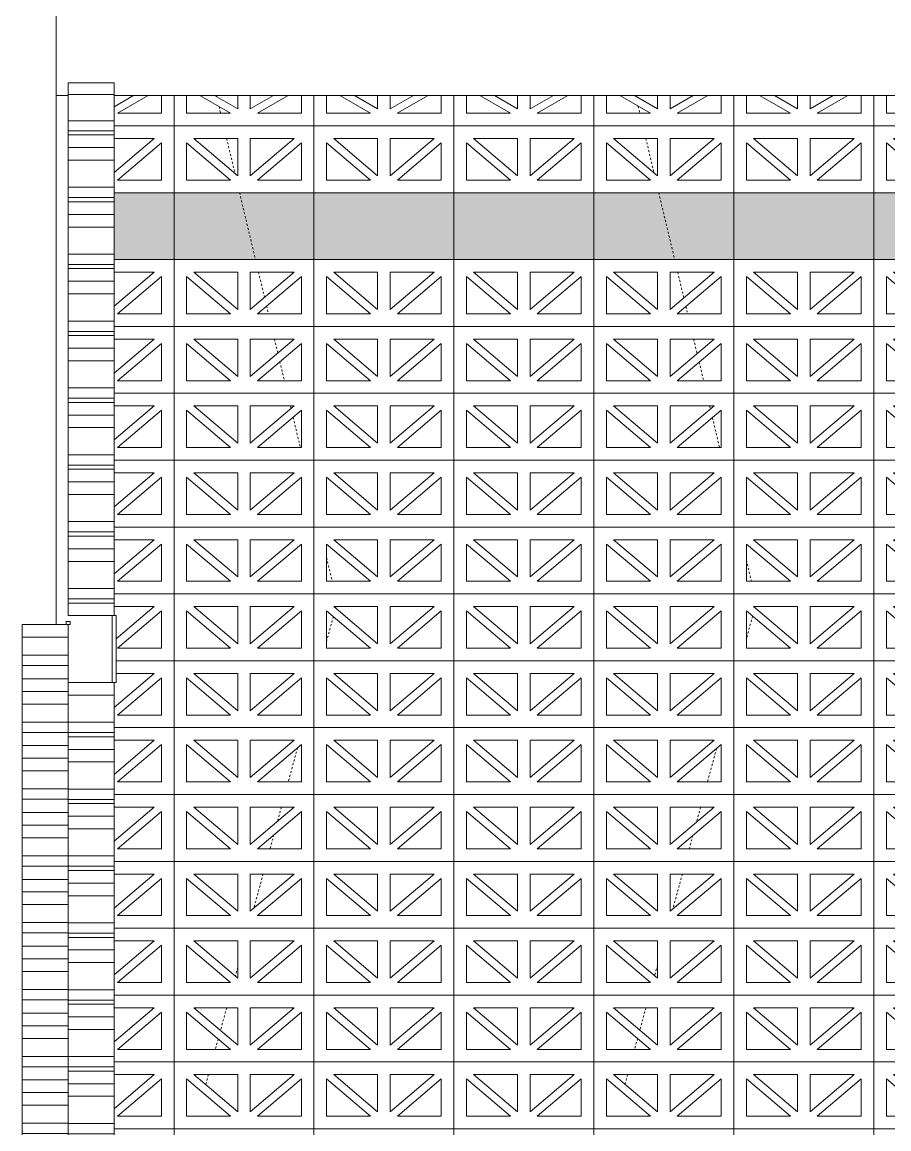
# Model space of a CAD drawing. Header units: millimetres. Extents: x -35517 to 139323, y -3702 to 5999.
# Drawn here: x 116233 to 117608, y 742 to 2496 of the extents above; entities that cross this region are included whole.
import ezdxf

# ---------------------------------------------------------------- set-up
doc = ezdxf.new("R2010")
doc.units = ezdxf.units.MM
doc.linetypes.add('Dash', pattern=[6.35, 3.175, -3.175])
for name, color, linetype, lineweight in [('A-GENM', 13, 'Continuous', 5), ('A-GLAZ', 151, 'Continuous', 5), ('A-GLAZ-CURT', 52, 'Continuous', 5), ('A-GLAZ-HDLN', 1, 'Dash', 9), ('I-WALL', 2, 'Continuous', 9)]:
    doc.layers.add(name, color=color, linetype=linetype, lineweight=lineweight)

# ---------------------------------------------------------------- blocks, each defined once
blk = doc.blocks.new('W-05 350x2380 - 350-1484005-GENERAL EAST ELEVATION')
at = {"layer": 'A-GLAZ-HDLN'}
for p, q in [((8629.9, 2380), (8630.2, 2378.7)), ((8633.9, 2363.2), (8636.6, 2352)), ((8646.1, 2312), (8659.1, 2257.6)), ((8666.6, 2226), (8691.9, 2120)), ((8696.7, 2100), (8706.4, 2059.3)), ((8709.7, 2045.7), (8712.5, 2034)), ((8722, 1994), (8727.5, 1971.1)), ((8730.7, 1957.5), (8737.8, 1928)), ((8747.3, 1888), (8748.5, 1883)), ((8751.8, 1869.3), (8763, 1822)), ((8805.7, 1643.4), (8813.6, 1610)), ((8819.7, 1570), (8819.2, 1568.1)), ((8815.5, 1554.8), (8805.7, 1518.6)), ((8758.3, 1344.9), (8743.9, 1292)), ((8733, 1252), (8726.7, 1228.9)), ((8720.7, 1207), (8715, 1186)), ((8704.1, 1146), (8688.9, 1090.5)), ((8664.7, 1001.6), (8660.1, 984.8)), ((8646.2, 934), (8636.6, 898.7)), ((8633, 885.3), (8628.2, 868)), ((8617.3, 828), (8613.1, 812.6))]:
    blk.add_line(p, q, dxfattribs=at)
blk = doc.blocks.new('W-05 350x2380 - 350-V376-GENERAL EAST ELEVATION')
at = {"layer": 'A-GLAZ-HDLN'}
for p, q in [((7964.9, 2380), (7965.4, 2378)), ((7969.1, 2362.6), (7971.6, 2352)), ((7981.1, 2312), (7994.4, 2256.5)), ((8001.6, 2226), (8026.9, 2120)), ((8031.7, 2100), (8041.3, 2060)), ((8044.5, 2046.4), (8047.5, 2034)), ((8057, 1994), (8062.3, 1971.9)), ((8065.5, 1958.2), (8072.8, 1928)), ((8082.3, 1888), (8083.3, 1883.7)), ((8086.6, 1870), (8098, 1822)), ((8139.7, 1647.5), (8148.6, 1610)), ((8154.7, 1570), (8154, 1567.4)), ((8150.4, 1554.1), (8139.7, 1514.9)), ((8093.6, 1346), (8078.9, 1292)), ((8068, 1252), (8061.8, 1229.5)), ((8056, 1208.1), (8050, 1186)), ((8039.1, 1146), (8024.2, 1091.6)), ((7998.7, 997.9), (7994.9, 984.1)), ((7981.2, 934), (7971.4, 898)), ((7967.8, 884.6), (7963.2, 868)), ((7952.3, 828), (7947.9, 811.9))]:
    blk.add_line(p, q, dxfattribs=at)
blk = doc.blocks.new('The BREEZEBLOCK Family1 - The BREEZEBLOCK Family1-V495-GENERAL EAST ELEVATION')
at = {"layer": 'A-GLAZ-CURT'}
for p, q in [((7656.7, -48.5), (7656.7, -68.5)), ((7729.7, -48.5), (7656.7, -48.5)), ((7729.7, -68.5), (7729.7, -48.5)), ((7656.7, -68.5), (7729.7, -68.5)), ((7656.7, -97.1), (7656.7, -68.5)), ((7729.7, -81), (7729.7, -97.1)), ((7656.7, -97.1), (7656.7, -113.5)), ((7729.7, -97.1), (7656.7, -97.1)), ((7729.7, -113.5), (7729.7, -97.1)), ((7656.7, -113.5), (7729.7, -113.5)), ((7656.7, -134.5), (7656.7, -113.5)), ((7656.7, -134.5), (7656.7, -154.5)), ((7729.7, -134.5), (7656.7, -134.5)), ((7729.7, -154.5), (7729.7, -134.5)), ((7656.7, -154.5), (7729.7, -154.5))]:
    blk.add_line(p, q, dxfattribs=at)
blk = doc.blocks.new('The BREEZEBLOCK Family1 - The BREEZEBLOCK Family1-V496-GENERAL EAST ELEVATION')
at = {"layer": 'A-GLAZ-CURT'}
for p, q in [((7656.7, 905.5), (7656.7, 885.5)), ((7729.7, 905.5), (7656.7, 905.5)), ((7729.7, 885.5), (7729.7, 905.5)), ((7656.7, 885.5), (7729.7, 885.5)), ((7656.7, 856.9), (7656.7, 885.5)), ((7729.7, 872.7), (7729.7, 856.9)), ((7656.7, 856.9), (7656.7, 840.5)), ((7729.7, 856.9), (7656.7, 856.9)), ((7729.7, 840.5), (7729.7, 856.9)), ((7656.7, 840.5), (7729.7, 840.5)), ((7656.7, 819.5), (7656.7, 840.5)), ((7656.7, 819.5), (7656.7, 799.5)), ((7729.7, 819.5), (7656.7, 819.5)), ((7729.7, 799.5), (7729.7, 819.5)), ((7656.7, 799.5), (7729.7, 799.5))]:
    blk.add_line(p, q, dxfattribs=at)
blk = doc.blocks.new('The BREEZEBLOCK Family1 - The BREEZEBLOCK Family1-V497-GENERAL EAST ELEVATION')
at = {"layer": 'A-GLAZ-CURT'}
for p, q in [((7656.7, 1435.5), (7656.7, 1415.5)), ((7729.7, 1435.5), (7656.7, 1435.5)), ((7729.7, 1415.5), (7729.7, 1435.5)), ((7656.7, 1415.5), (7729.7, 1415.5)), ((7656.7, 1386.9), (7656.7, 1415.5)), ((7656.7, 1386.9), (7656.7, 1370.5)), ((7729.7, 1386.9), (7656.7, 1386.9)), ((7729.7, 1403.4), (7729.7, 1386.9)), ((7729.7, 1370.5), (7729.7, 1386.9)), ((7656.7, 1370.5), (7729.7, 1370.5)), ((7656.7, 1349.5), (7656.7, 1370.5)), ((7656.7, 1349.5), (7656.7, 1329.5)), ((7729.7, 1349.5), (7656.7, 1349.5)), ((7729.7, 1329.5), (7729.7, 1349.5)), ((7656.7, 1329.5), (7729.7, 1329.5))]:
    blk.add_line(p, q, dxfattribs=at)
blk = doc.blocks.new('The BREEZEBLOCK Family1 - The BREEZEBLOCK Family1-V498-GENERAL EAST ELEVATION')
at = {"layer": 'A-GLAZ-CURT'}
for p, q in [((7656.7, 1541.5), (7656.7, 1521.5)), ((7729.7, 1541.5), (7656.7, 1541.5)), ((7729.7, 1521.5), (7729.7, 1541.5)), ((7656.7, 1521.5), (7729.7, 1521.5)), ((7656.7, 1492.9), (7656.7, 1521.5)), ((7729.7, 1521.5), (7729.7, 1492.9)), ((7656.7, 1492.9), (7656.7, 1476.5)), ((7729.7, 1492.9), (7656.7, 1492.9)), ((7729.7, 1476.5), (7729.7, 1492.9)), ((7656.7, 1476.5), (7729.7, 1476.5)), ((7656.7, 1455.5), (7656.7, 1476.5)), ((7729.7, 1476.5), (7729.7, 1455.5)), ((7656.7, 1455.5), (7656.7, 1435.5)), ((7729.7, 1455.5), (7656.7, 1455.5)), ((7729.7, 1435.5), (7729.7, 1455.5)), ((7656.7, 1435.5), (7729.7, 1435.5))]:
    blk.add_line(p, q, dxfattribs=at)
blk = doc.blocks.new('System Panel - Glazed-V499-GENERAL EAST ELEVATION')
at = {"layer": 'A-GLAZ-CURT'}
for p, q in [((7726.4, 1546.5), (7726.4, 1541.5)), ((7732.9, 1546.5), (7726.4, 1546.5)), ((7732.9, 1541.5), (7732.9, 1546.5)), ((7726.4, 1541.5), (7732.9, 1541.5))]:
    blk.add_line(p, q, dxfattribs=at)
blk = doc.blocks.new('The BREEZEBLOCK Family1 - The BREEZEBLOCK Family1-V462-GENERAL EAST ELEVATION')
at = {"layer": 'A-GLAZ-CURT'}
for p, q in [((-1745.2, 424), (-1745.2, 318)), ((-1523.2, 424), (-1745.2, 424)), ((-1523.2, 318), (-1523.2, 424)), ((-1713.9, 404), (-1644.2, 404)), ((-1644.2, 344.9), (-1713.9, 404)), ((-1644.2, 404), (-1644.2, 344.9)), ((-1624.2, 344.9), (-1624.2, 404)), ((-1624.2, 404), (-1554.4, 404)), ((-1554.4, 404), (-1624.2, 344.9)), ((-1725.2, 338), (-1725.2, 397.1)), ((-1725.2, 397.1), (-1655.4, 338)), ((-1612.9, 338), (-1543.2, 397.1)), ((-1543.2, 397.1), (-1543.2, 338)), ((-1655.4, 338), (-1725.2, 338)), ((-1543.2, 338), (-1612.9, 338)), ((-1745.2, 318), (-1523.2, 318))]:
    blk.add_line(p, q, dxfattribs=at)
blk = doc.blocks.new('The BREEZEBLOCK Family1 - The BREEZEBLOCK Family1-V502-GENERAL EAST ELEVATION')
at = {"layer": 'A-GLAZ-CURT'}
for p, q in [((7897.7, 212), (7802.7, 212)), ((7897.7, 106), (7897.7, 212)), ((7802.7, 192), (7866.4, 192)), ((7866.4, 192), (7802.7, 138)), ((7807.9, 126), (7877.7, 185.1)), ((7877.7, 185.1), (7877.7, 126)), ((7877.7, 126), (7807.9, 126)), ((7802.7, 106), (7897.7, 106))]:
    blk.add_line(p, q, dxfattribs=at)
blk = doc.blocks.new('The BREEZEBLOCK Family1 - The BREEZEBLOCK Family1-V503-GENERAL EAST ELEVATION')
at = {"layer": 'A-GLAZ-CURT'}
for p, q in [((7897.7, 1484), (7805.9, 1484)), ((7897.7, 1378), (7897.7, 1484)), ((7866.4, 1464), (7802.7, 1410)), ((7805.9, 1464), (7866.4, 1464)), ((7807.9, 1398), (7877.7, 1457.1)), ((7877.7, 1457.1), (7877.7, 1398)), ((7877.7, 1398), (7807.9, 1398)), ((7802.7, 1378), (7897.7, 1378))]:
    blk.add_line(p, q, dxfattribs=at)
blk = doc.blocks.new('The BREEZEBLOCK Family1 - The BREEZEBLOCK Family1-V504-GENERAL EAST ELEVATION')
at = {"layer": 'A-GLAZ-CURT'}
for p, q in [((7897.7, 1590), (7802.7, 1590)), ((7897.7, 1484), (7897.7, 1590)), ((7802.7, 1570), (7866.4, 1570)), ((7866.4, 1570), (7805.9, 1518.7)), ((7807.9, 1504), (7877.7, 1563.1)), ((7877.7, 1563.1), (7877.7, 1504)), ((7877.7, 1504), (7807.9, 1504)), ((7805.9, 1484), (7897.7, 1484))]:
    blk.add_line(p, q, dxfattribs=at)
blk = doc.blocks.new('System Panel - Glazed-1093574-GENERAL EAST ELEVATION')
at = {"layer": 'A-GLAZ-CURT'}
blk.add_hatch(color=256, dxfattribs=at).paths.add_polyline_path([(7802.7, 2120), (7897.7, 2120), (7897.7, 2226), (7802.7, 2226), (7802.7, 2127.1)])
blk.add_line((7897.7, 2120), (7897.7, 2226), dxfattribs=at)
blk = doc.blocks.new('System Panel - Glazed-V505-GENERAL EAST ELEVATION')
at = {"layer": 'A-GLAZ-CURT'}
blk.add_hatch(color=256, dxfattribs=at).paths.add_polyline_path([(8099.7, 2120), (8119.7, 2120), (8119.7, 2226), (7897.7, 2226), (7897.7, 2120), (8088.4, 2120)])
for p, q in [((7897.7, 2226), (7897.7, 2120)), ((8119.7, 2120), (8119.7, 2226))]:
    blk.add_line(p, q, dxfattribs=at)
blk = doc.blocks.new('The BREEZEBLOCK Family1 - The BREEZEBLOCK Family1-V516-GENERAL EAST ELEVATION')
at = {"layer": 'A-GLAZ-CURT'}
for p, q in [((7729.7, -34.4), (7729.7, -54.4)), ((7802.7, -34.4), (7729.7, -34.4)), ((7802.7, -54.4), (7802.7, -34.4)), ((7729.7, -54.4), (7802.7, -54.4)), ((7729.7, -81), (7729.7, -68.5)), ((7802.7, -54.4), (7802.7, -97.4)), ((7729.7, -97.4), (7729.7, -113.8)), ((7802.7, -97.4), (7729.7, -97.4)), ((7802.7, -113.8), (7802.7, -97.4)), ((7729.7, -113.8), (7802.7, -113.8)), ((7729.7, -120.4), (7729.7, -113.8)), ((7729.7, -120.4), (7729.7, -140.4)), ((7802.7, -120.4), (7729.7, -120.4)), ((7802.7, -113.8), (7802.7, -120.4)), ((7802.7, -140.4), (7802.7, -120.4)), ((7729.7, -140.4), (7802.7, -140.4))]:
    blk.add_line(p, q, dxfattribs=at)
blk = doc.blocks.new('The BREEZEBLOCK Family1 - The BREEZEBLOCK Family1-V517-GENERAL EAST ELEVATION')
at = {"layer": 'A-GLAZ-CURT'}
for p, q in [((7729.7, 919.6), (7729.7, 899.6)), ((7802.7, 919.6), (7729.7, 919.6)), ((7802.7, 899.6), (7802.7, 919.6)), ((7729.7, 899.6), (7802.7, 899.6)), ((7802.7, 899.6), (7802.7, 856.6)), ((7729.7, 872.7), (7729.7, 885.5)), ((7729.7, 856.6), (7729.7, 840.2)), ((7802.7, 856.6), (7729.7, 856.6)), ((7802.7, 840.2), (7802.7, 856.6)), ((7729.7, 840.2), (7802.7, 840.2)), ((7729.7, 833.6), (7729.7, 840.2)), ((7729.7, 833.6), (7729.7, 813.6)), ((7802.7, 833.6), (7729.7, 833.6)), ((7802.7, 840.2), (7802.7, 833.6)), ((7802.7, 813.6), (7802.7, 833.6)), ((7729.7, 813.6), (7802.7, 813.6))]:
    blk.add_line(p, q, dxfattribs=at)
blk = doc.blocks.new('The BREEZEBLOCK Family1 - The BREEZEBLOCK Family1-V518-GENERAL EAST ELEVATION')
at = {"layer": 'A-GLAZ-CURT'}
for p, q in [((7729.7, 1449.6), (7729.7, 1429.6)), ((7802.7, 1449.6), (7729.7, 1449.6)), ((7802.7, 1429.6), (7802.7, 1449.6)), ((7729.7, 1429.6), (7802.7, 1429.6)), ((7802.7, 1429.6), (7802.7, 1386.6)), ((7729.7, 1403.4), (7729.7, 1415.5)), ((7729.7, 1386.6), (7729.7, 1370.2)), ((7802.7, 1386.6), (7729.7, 1386.6)), ((7802.7, 1370.2), (7802.7, 1386.6)), ((7729.7, 1370.2), (7802.7, 1370.2)), ((7729.7, 1363.6), (7729.7, 1370.2)), ((7802.7, 1370.2), (7802.7, 1363.6)), ((7729.7, 1363.6), (7729.7, 1343.6)), ((7802.7, 1363.6), (7729.7, 1363.6)), ((7802.7, 1343.6), (7802.7, 1363.6)), ((7729.7, 1343.6), (7802.7, 1343.6))]:
    blk.add_line(p, q, dxfattribs=at)
blk = doc.blocks.new('System Panel - Glazed-V519-GENERAL EAST ELEVATION')
at = {"layer": 'A-GLAZ-CURT'}
for p, q in [((7799.4, 1555.6), (7799.4, 1449.6)), ((7805.9, 1555.6), (7799.4, 1555.6)), ((7805.9, 1449.6), (7805.9, 1555.6)), ((7799.4, 1449.6), (7805.9, 1449.6))]:
    blk.add_line(p, q, dxfattribs=at)
blk = doc.blocks.new('The BREEZEBLOCK Family1 - The BREEZEBLOCK Family1-1267698-GENERAL EAST ELEVATION')
at = {"layer": 'A-GLAZ-CURT'}
for p, q in [((7833.4, 2380), (7802.7, 2362.3)), ((7807.9, 2352), (7856.6, 2380)), ((7877.7, 2380), (7877.7, 2352)), ((7897.7, 2332), (7897.7, 2380)), ((7877.7, 2352), (7807.9, 2352)), ((7802.7, 2332), (7897.7, 2332))]:
    blk.add_line(p, q, dxfattribs=at)
blk = doc.blocks.new('The BREEZEBLOCK Family1 - The BREEZEBLOCK Family1-V520-GENERAL EAST ELEVATION')
at = {"layer": 'A-GLAZ-CURT'}
for p, q in [((7897.7, 2380), (7897.7, 2332)), ((7917.7, 2352), (7917.7, 2380)), ((7938.7, 2380), (7987.4, 2352)), ((7998.7, 2358.9), (7962, 2380)), ((7998.7, 2380), (7998.7, 2358.9)), ((8018.7, 2358.9), (8018.7, 2380)), ((8055.4, 2380), (8018.7, 2358.9)), ((8029.9, 2352), (8078.6, 2380)), ((8099.7, 2380), (8099.7, 2352)), ((8119.7, 2332), (8119.7, 2380)), ((7987.4, 2352), (7917.7, 2352)), ((8099.7, 2352), (8029.9, 2352)), ((7897.7, 2332), (8119.7, 2332))]:
    blk.add_line(p, q, dxfattribs=at)
blk = doc.blocks.new('The BREEZEBLOCK Family1 - The BREEZEBLOCK Family1-V606-GENERAL EAST ELEVATION')
at = {"layer": 'A-GLAZ-CURT'}
for p, q in [((7729.7, 1661.6), (7729.7, 1641.6)), ((7802.7, 1661.6), (7729.7, 1661.6)), ((7802.7, 1641.6), (7802.7, 1661.6)), ((7729.7, 1641.6), (7802.7, 1641.6)), ((7729.7, 1598.6), (7729.7, 1641.6)), ((7802.7, 1641.6), (7802.7, 1598.6)), ((7729.7, 1598.6), (7729.7, 1582.2)), ((7802.7, 1598.6), (7729.7, 1598.6)), ((7802.7, 1582.2), (7802.7, 1598.6)), ((7729.7, 1582.2), (7802.7, 1582.2)), ((7729.7, 1575.6), (7729.7, 1582.2)), ((7802.7, 1582.2), (7802.7, 1575.6)), ((7729.7, 1575.6), (7729.7, 1555.6)), ((7802.7, 1575.6), (7729.7, 1575.6)), ((7802.7, 1555.6), (7802.7, 1575.6)), ((7729.7, 1555.6), (7802.7, 1555.6))]:
    blk.add_line(p, q, dxfattribs=at)
blk = doc.blocks.new('The BREEZEBLOCK Family1 - The BREEZEBLOCK Family1-1267704-GENERAL EAST ELEVATION')
at = {"layer": 'A-GLAZ-CURT'}
for p, q in [((7729.7, 2400), (7729.7, 2381.8)), ((7802.7, 2400), (7729.7, 2400)), ((7802.7, 2381.8), (7802.7, 2400)), ((7729.7, 2381.8), (7802.7, 2381.8)), ((7729.7, 2340.1), (7729.7, 2381.8)), ((7802.7, 2381.8), (7802.7, 2340.1)), ((7729.7, 2340.1), (7729.7, 2324)), ((7802.7, 2340.1), (7729.7, 2340.1)), ((7802.7, 2324), (7802.7, 2340.1)), ((7729.7, 2324), (7802.7, 2324)), ((7729.7, 2317.6), (7729.7, 2324)), ((7729.7, 2317.6), (7729.7, 2297.6)), ((7802.7, 2317.6), (7729.7, 2317.6)), ((7802.7, 2324), (7802.7, 2317.6)), ((7802.7, 2297.6), (7802.7, 2317.6)), ((7729.7, 2297.6), (7802.7, 2297.6))]:
    blk.add_line(p, q, dxfattribs=at)
blk = doc.blocks.new('Downpipe - Downpipe-V614-GENERAL EAST ELEVATION')
at = {"layer": 'A-GENM'}
blk.add_line((7710.5, 2727.6), (7710.5, 1541.5), dxfattribs=at)

msp = doc.modelspace()

# ---------------------------------------------------------------- linework, layer by layer
at = {"layer": 'I-WALL'}
for p, q in [((116305.9, 2380), (116286.7, 2380)), ((116378.9, 2380), (129405.7, 2380))]:
    msp.add_line(p, q, dxfattribs=at)

# ---------------------------------------------------------------- block references
at = {"layer": 'A-GENM'}
msp.add_blockref('Downpipe - Downpipe-V614-GENERAL EAST ELEVATION', (108576.2, 0), dxfattribs=at)
at = {"layer": 'A-GLAZ'}
for name in ['W-05 350x2380 - 350-V376-GENERAL EAST ELEVATION', 'W-05 350x2380 - 350-1484005-GENERAL EAST ELEVATION']:
    msp.add_blockref(name, (108576.2, 0), dxfattribs=at)
at = {"layer": 'A-GLAZ-CURT'}
for name, p in [('The BREEZEBLOCK Family1 - The BREEZEBLOCK Family1-1267704-GENERAL EAST ELEVATION', (108576.2, 0)), ('The BREEZEBLOCK Family1 - The BREEZEBLOCK Family1-1267698-GENERAL EAST ELEVATION', (108576.2, 0)), ('The BREEZEBLOCK Family1 - The BREEZEBLOCK Family1-V520-GENERAL EAST ELEVATION', (108576.2, 0)), ('The BREEZEBLOCK Family1 - The BREEZEBLOCK Family1-V520-GENERAL EAST ELEVATION', (108798.2, 0)), ('The BREEZEBLOCK Family1 - The BREEZEBLOCK Family1-V520-GENERAL EAST ELEVATION', (109020.2, 0)), ('The BREEZEBLOCK Family1 - The BREEZEBLOCK Family1-V520-GENERAL EAST ELEVATION', (109242.2, 0)), ('The BREEZEBLOCK Family1 - The BREEZEBLOCK Family1-V520-GENERAL EAST ELEVATION', (109464.2, 0)), ('The BREEZEBLOCK Family1 - The BREEZEBLOCK Family1-V520-GENERAL EAST ELEVATION', (109686.2, 0)), ('The BREEZEBLOCK Family1 - The BREEZEBLOCK Family1-V502-GENERAL EAST ELEVATION', (108576.2, 2120)), ('The BREEZEBLOCK Family1 - The BREEZEBLOCK Family1-V462-GENERAL EAST ELEVATION', (118219.1, 1908)), ('The BREEZEBLOCK Family1 - The BREEZEBLOCK Family1-V462-GENERAL EAST ELEVATION', (118441.1, 1908)), ('The BREEZEBLOCK Family1 - The BREEZEBLOCK Family1-V462-GENERAL EAST ELEVATION', (118663.1, 1908)), ('The BREEZEBLOCK Family1 - The BREEZEBLOCK Family1-V462-GENERAL EAST ELEVATION', (118885.1, 1908)), ('The BREEZEBLOCK Family1 - The BREEZEBLOCK Family1-V462-GENERAL EAST ELEVATION', (119107.1, 1908)), ('The BREEZEBLOCK Family1 - The BREEZEBLOCK Family1-V462-GENERAL EAST ELEVATION', (119329.1, 1908)), ('The BREEZEBLOCK Family1 - The BREEZEBLOCK Family1-V606-GENERAL EAST ELEVATION', (108576.2, 636)), ('System Panel - Glazed-1093574-GENERAL EAST ELEVATION', (108576.2, 0)), ('System Panel - Glazed-V505-GENERAL EAST ELEVATION', (108576.2, 0)), ('System Panel - Glazed-V505-GENERAL EAST ELEVATION', (108798.2, 0)), ('System Panel - Glazed-V505-GENERAL EAST ELEVATION', (109020.2, 0)), ('System Panel - Glazed-V505-GENERAL EAST ELEVATION', (109242.2, 0)), ('System Panel - Glazed-V505-GENERAL EAST ELEVATION', (109464.2, 0)), ('System Panel - Glazed-V505-GENERAL EAST ELEVATION', (109686.2, 0)), ('The BREEZEBLOCK Family1 - The BREEZEBLOCK Family1-V606-GENERAL EAST ELEVATION', (108576.2, 530)), ('The BREEZEBLOCK Family1 - The BREEZEBLOCK Family1-V502-GENERAL EAST ELEVATION', (108576.2, 1908)), ('The BREEZEBLOCK Family1 - The BREEZEBLOCK Family1-V462-GENERAL EAST ELEVATION', (118219.1, 1696)), ('The BREEZEBLOCK Family1 - The BREEZEBLOCK Family1-V462-GENERAL EAST ELEVATION', (118441.1, 1696)), ('The BREEZEBLOCK Family1 - The BREEZEBLOCK Family1-V462-GENERAL EAST ELEVATION', (118663.1, 1696)), ('The BREEZEBLOCK Family1 - The BREEZEBLOCK Family1-V462-GENERAL EAST ELEVATION', (118885.1, 1696)), ('The BREEZEBLOCK Family1 - The BREEZEBLOCK Family1-V462-GENERAL EAST ELEVATION', (119107.1, 1696)), ('The BREEZEBLOCK Family1 - The BREEZEBLOCK Family1-V462-GENERAL EAST ELEVATION', (119329.1, 1696)), ('The BREEZEBLOCK Family1 - The BREEZEBLOCK Family1-V606-GENERAL EAST ELEVATION', (108576.2, 424)), ('The BREEZEBLOCK Family1 - The BREEZEBLOCK Family1-V502-GENERAL EAST ELEVATION', (108576.2, 1802)), ('The BREEZEBLOCK Family1 - The BREEZEBLOCK Family1-V462-GENERAL EAST ELEVATION', (118219.1, 1590)), ('The BREEZEBLOCK Family1 - The BREEZEBLOCK Family1-V462-GENERAL EAST ELEVATION', (118441.1, 1590)), ('The BREEZEBLOCK Family1 - The BREEZEBLOCK Family1-V462-GENERAL EAST ELEVATION', (118663.1, 1590)), ('The BREEZEBLOCK Family1 - The BREEZEBLOCK Family1-V462-GENERAL EAST ELEVATION', (118885.1, 1590)), ('The BREEZEBLOCK Family1 - The BREEZEBLOCK Family1-V462-GENERAL EAST ELEVATION', (119107.1, 1590)), ('The BREEZEBLOCK Family1 - The BREEZEBLOCK Family1-V462-GENERAL EAST ELEVATION', (119329.1, 1590)), ('The BREEZEBLOCK Family1 - The BREEZEBLOCK Family1-V606-GENERAL EAST ELEVATION', (108576.2, 318)), ('The BREEZEBLOCK Family1 - The BREEZEBLOCK Family1-V502-GENERAL EAST ELEVATION', (108576.2, 1696)), ('The BREEZEBLOCK Family1 - The BREEZEBLOCK Family1-V462-GENERAL EAST ELEVATION', (118219.1, 1484)), ('The BREEZEBLOCK Family1 - The BREEZEBLOCK Family1-V462-GENERAL EAST ELEVATION', (118441.1, 1484)), ('The BREEZEBLOCK Family1 - The BREEZEBLOCK Family1-V462-GENERAL EAST ELEVATION', (118663.1, 1484)), ('The BREEZEBLOCK Family1 - The BREEZEBLOCK Family1-V462-GENERAL EAST ELEVATION', (118885.1, 1484)), ('The BREEZEBLOCK Family1 - The BREEZEBLOCK Family1-V462-GENERAL EAST ELEVATION', (119107.1, 1484)), ('The BREEZEBLOCK Family1 - The BREEZEBLOCK Family1-V462-GENERAL EAST ELEVATION', (119329.1, 1484)), ('The BREEZEBLOCK Family1 - The BREEZEBLOCK Family1-V606-GENERAL EAST ELEVATION', (108576.2, 212)), ('The BREEZEBLOCK Family1 - The BREEZEBLOCK Family1-V502-GENERAL EAST ELEVATION', (108576.2, 1590)), ('The BREEZEBLOCK Family1 - The BREEZEBLOCK Family1-V462-GENERAL EAST ELEVATION', (118219.1, 1378)), ('The BREEZEBLOCK Family1 - The BREEZEBLOCK Family1-V462-GENERAL EAST ELEVATION', (118441.1, 1378)), ('The BREEZEBLOCK Family1 - The BREEZEBLOCK Family1-V462-GENERAL EAST ELEVATION', (118663.1, 1378)), ('The BREEZEBLOCK Family1 - The BREEZEBLOCK Family1-V462-GENERAL EAST ELEVATION', (118885.1, 1378)), ('The BREEZEBLOCK Family1 - The BREEZEBLOCK Family1-V462-GENERAL EAST ELEVATION', (119107.1, 1378)), ('The BREEZEBLOCK Family1 - The BREEZEBLOCK Family1-V462-GENERAL EAST ELEVATION', (119329.1, 1378)), ('The BREEZEBLOCK Family1 - The BREEZEBLOCK Family1-V606-GENERAL EAST ELEVATION', (108576.2, 106)), ('The BREEZEBLOCK Family1 - The BREEZEBLOCK Family1-V502-GENERAL EAST ELEVATION', (108576.2, 1484)), ('The BREEZEBLOCK Family1 - The BREEZEBLOCK Family1-V462-GENERAL EAST ELEVATION', (118219.1, 1272)), ('The BREEZEBLOCK Family1 - The BREEZEBLOCK Family1-V462-GENERAL EAST ELEVATION', (118441.1, 1272)), ('The BREEZEBLOCK Family1 - The BREEZEBLOCK Family1-V462-GENERAL EAST ELEVATION', (118663.1, 1272)), ('The BREEZEBLOCK Family1 - The BREEZEBLOCK Family1-V462-GENERAL EAST ELEVATION', (118885.1, 1272)), ('The BREEZEBLOCK Family1 - The BREEZEBLOCK Family1-V462-GENERAL EAST ELEVATION', (119107.1, 1272)), ('The BREEZEBLOCK Family1 - The BREEZEBLOCK Family1-V462-GENERAL EAST ELEVATION', (119329.1, 1272)), ('The BREEZEBLOCK Family1 - The BREEZEBLOCK Family1-V606-GENERAL EAST ELEVATION', (108576.2, 0)), ('The BREEZEBLOCK Family1 - The BREEZEBLOCK Family1-V504-GENERAL EAST ELEVATION', (108576.2, 0)), ('The BREEZEBLOCK Family1 - The BREEZEBLOCK Family1-V462-GENERAL EAST ELEVATION', (118219.1, 1166)), ('The BREEZEBLOCK Family1 - The BREEZEBLOCK Family1-V462-GENERAL EAST ELEVATION', (118441.1, 1166)), ('The BREEZEBLOCK Family1 - The BREEZEBLOCK Family1-V462-GENERAL EAST ELEVATION', (118663.1, 1166)), ('The BREEZEBLOCK Family1 - The BREEZEBLOCK Family1-V462-GENERAL EAST ELEVATION', (118885.1, 1166)), ('The BREEZEBLOCK Family1 - The BREEZEBLOCK Family1-V462-GENERAL EAST ELEVATION', (119107.1, 1166)), ('The BREEZEBLOCK Family1 - The BREEZEBLOCK Family1-V462-GENERAL EAST ELEVATION', (119329.1, 1166)), ('System Panel - Glazed-V499-GENERAL EAST ELEVATION', (108576.2, 0)), ('System Panel - Glazed-V519-GENERAL EAST ELEVATION', (108576.2, 0)), ('The BREEZEBLOCK Family1 - The BREEZEBLOCK Family1-V498-GENERAL EAST ELEVATION', (108576.2, 0)), ('The BREEZEBLOCK Family1 - The BREEZEBLOCK Family1-V503-GENERAL EAST ELEVATION', (108576.2, 0)), ('The BREEZEBLOCK Family1 - The BREEZEBLOCK Family1-V462-GENERAL EAST ELEVATION', (118219.1, 1060)), ('The BREEZEBLOCK Family1 - The BREEZEBLOCK Family1-V462-GENERAL EAST ELEVATION', (118441.1, 1060)), ('The BREEZEBLOCK Family1 - The BREEZEBLOCK Family1-V462-GENERAL EAST ELEVATION', (118663.1, 1060)), ('The BREEZEBLOCK Family1 - The BREEZEBLOCK Family1-V462-GENERAL EAST ELEVATION', (118885.1, 1060)), ('The BREEZEBLOCK Family1 - The BREEZEBLOCK Family1-V462-GENERAL EAST ELEVATION', (119107.1, 1060)), ('The BREEZEBLOCK Family1 - The BREEZEBLOCK Family1-V462-GENERAL EAST ELEVATION', (119329.1, 1060)), ('The BREEZEBLOCK Family1 - The BREEZEBLOCK Family1-V518-GENERAL EAST ELEVATION', (108576.2, 0)), ('The BREEZEBLOCK Family1 - The BREEZEBLOCK Family1-V497-GENERAL EAST ELEVATION', (108576.2, 0)), ('The BREEZEBLOCK Family1 - The BREEZEBLOCK Family1-V502-GENERAL EAST ELEVATION', (108576.2, 1166)), ('The BREEZEBLOCK Family1 - The BREEZEBLOCK Family1-V462-GENERAL EAST ELEVATION', (118219.1, 954)), ('The BREEZEBLOCK Family1 - The BREEZEBLOCK Family1-V462-GENERAL EAST ELEVATION', (118441.1, 954)), ('The BREEZEBLOCK Family1 - The BREEZEBLOCK Family1-V462-GENERAL EAST ELEVATION', (118663.1, 954)), ('The BREEZEBLOCK Family1 - The BREEZEBLOCK Family1-V462-GENERAL EAST ELEVATION', (118885.1, 954)), ('The BREEZEBLOCK Family1 - The BREEZEBLOCK Family1-V462-GENERAL EAST ELEVATION', (119107.1, 954)), ('The BREEZEBLOCK Family1 - The BREEZEBLOCK Family1-V462-GENERAL EAST ELEVATION', (119329.1, 954)), ('The BREEZEBLOCK Family1 - The BREEZEBLOCK Family1-V516-GENERAL EAST ELEVATION', (108576.2, 1378)), ('The BREEZEBLOCK Family1 - The BREEZEBLOCK Family1-V495-GENERAL EAST ELEVATION', (108576.2, 1378)), ('The BREEZEBLOCK Family1 - The BREEZEBLOCK Family1-V502-GENERAL EAST ELEVATION', (108576.2, 1060)), ('The BREEZEBLOCK Family1 - The BREEZEBLOCK Family1-V462-GENERAL EAST ELEVATION', (118219.1, 848)), ('The BREEZEBLOCK Family1 - The BREEZEBLOCK Family1-V462-GENERAL EAST ELEVATION', (118441.1, 848)), ('The BREEZEBLOCK Family1 - The BREEZEBLOCK Family1-V462-GENERAL EAST ELEVATION', (118663.1, 848)), ('The BREEZEBLOCK Family1 - The BREEZEBLOCK Family1-V462-GENERAL EAST ELEVATION', (118885.1, 848)), ('The BREEZEBLOCK Family1 - The BREEZEBLOCK Family1-V462-GENERAL EAST ELEVATION', (119107.1, 848)), ('The BREEZEBLOCK Family1 - The BREEZEBLOCK Family1-V462-GENERAL EAST ELEVATION', (119329.1, 848)), ('The BREEZEBLOCK Family1 - The BREEZEBLOCK Family1-V516-GENERAL EAST ELEVATION', (108576.2, 1272)), ('The BREEZEBLOCK Family1 - The BREEZEBLOCK Family1-V495-GENERAL EAST ELEVATION', (108576.2, 1272)), ('The BREEZEBLOCK Family1 - The BREEZEBLOCK Family1-V502-GENERAL EAST ELEVATION', (108576.2, 954)), ('The BREEZEBLOCK Family1 - The BREEZEBLOCK Family1-V462-GENERAL EAST ELEVATION', (118219.1, 742)), ('The BREEZEBLOCK Family1 - The BREEZEBLOCK Family1-V462-GENERAL EAST ELEVATION', (118441.1, 742)), ('The BREEZEBLOCK Family1 - The BREEZEBLOCK Family1-V462-GENERAL EAST ELEVATION', (118663.1, 742)), ('The BREEZEBLOCK Family1 - The BREEZEBLOCK Family1-V462-GENERAL EAST ELEVATION', (118885.1, 742)), ('The BREEZEBLOCK Family1 - The BREEZEBLOCK Family1-V462-GENERAL EAST ELEVATION', (119107.1, 742)), ('The BREEZEBLOCK Family1 - The BREEZEBLOCK Family1-V462-GENERAL EAST ELEVATION', (119329.1, 742)), ('The BREEZEBLOCK Family1 - The BREEZEBLOCK Family1-V516-GENERAL EAST ELEVATION', (108576.2, 1166)), ('The BREEZEBLOCK Family1 - The BREEZEBLOCK Family1-V495-GENERAL EAST ELEVATION', (108576.2, 1166)), ('The BREEZEBLOCK Family1 - The BREEZEBLOCK Family1-V502-GENERAL EAST ELEVATION', (108576.2, 848)), ('The BREEZEBLOCK Family1 - The BREEZEBLOCK Family1-V462-GENERAL EAST ELEVATION', (118219.1, 636)), ('The BREEZEBLOCK Family1 - The BREEZEBLOCK Family1-V462-GENERAL EAST ELEVATION', (118441.1, 636)), ('The BREEZEBLOCK Family1 - The BREEZEBLOCK Family1-V462-GENERAL EAST ELEVATION', (118663.1, 636)), ('The BREEZEBLOCK Family1 - The BREEZEBLOCK Family1-V462-GENERAL EAST ELEVATION', (118885.1, 636)), ('The BREEZEBLOCK Family1 - The BREEZEBLOCK Family1-V462-GENERAL EAST ELEVATION', (119107.1, 636)), ('The BREEZEBLOCK Family1 - The BREEZEBLOCK Family1-V462-GENERAL EAST ELEVATION', (119329.1, 636)), ('The BREEZEBLOCK Family1 - The BREEZEBLOCK Family1-V516-GENERAL EAST ELEVATION', (108576.2, 1060)), ('The BREEZEBLOCK Family1 - The BREEZEBLOCK Family1-V495-GENERAL EAST ELEVATION', (108576.2, 1060)), ('The BREEZEBLOCK Family1 - The BREEZEBLOCK Family1-V502-GENERAL EAST ELEVATION', (108576.2, 742)), ('The BREEZEBLOCK Family1 - The BREEZEBLOCK Family1-V462-GENERAL EAST ELEVATION', (118219.1, 530)), ('The BREEZEBLOCK Family1 - The BREEZEBLOCK Family1-V462-GENERAL EAST ELEVATION', (118441.1, 530)), ('The BREEZEBLOCK Family1 - The BREEZEBLOCK Family1-V462-GENERAL EAST ELEVATION', (118663.1, 530)), ('The BREEZEBLOCK Family1 - The BREEZEBLOCK Family1-V462-GENERAL EAST ELEVATION', (118885.1, 530)), ('The BREEZEBLOCK Family1 - The BREEZEBLOCK Family1-V462-GENERAL EAST ELEVATION', (119107.1, 530)), ('The BREEZEBLOCK Family1 - The BREEZEBLOCK Family1-V462-GENERAL EAST ELEVATION', (119329.1, 530)), ('The BREEZEBLOCK Family1 - The BREEZEBLOCK Family1-V517-GENERAL EAST ELEVATION', (108576.2, 0)), ('The BREEZEBLOCK Family1 - The BREEZEBLOCK Family1-V496-GENERAL EAST ELEVATION', (108576.2, 0)), ('The BREEZEBLOCK Family1 - The BREEZEBLOCK Family1-V502-GENERAL EAST ELEVATION', (108576.2, 636)), ('The BREEZEBLOCK Family1 - The BREEZEBLOCK Family1-V462-GENERAL EAST ELEVATION', (118219.1, 424)), ('The BREEZEBLOCK Family1 - The BREEZEBLOCK Family1-V462-GENERAL EAST ELEVATION', (118441.1, 424)), ('The BREEZEBLOCK Family1 - The BREEZEBLOCK Family1-V462-GENERAL EAST ELEVATION', (118663.1, 424)), ('The BREEZEBLOCK Family1 - The BREEZEBLOCK Family1-V462-GENERAL EAST ELEVATION', (118885.1, 424)), ('The BREEZEBLOCK Family1 - The BREEZEBLOCK Family1-V462-GENERAL EAST ELEVATION', (119107.1, 424)), ('The BREEZEBLOCK Family1 - The BREEZEBLOCK Family1-V462-GENERAL EAST ELEVATION', (119329.1, 424)), ('The BREEZEBLOCK Family1 - The BREEZEBLOCK Family1-V516-GENERAL EAST ELEVATION', (108576.2, 848)), ('The BREEZEBLOCK Family1 - The BREEZEBLOCK Family1-V495-GENERAL EAST ELEVATION', (108576.2, 848)), ('The BREEZEBLOCK Family1 - The BREEZEBLOCK Family1-V462-GENERAL EAST ELEVATION', (118219.1, 318)), ('The BREEZEBLOCK Family1 - The BREEZEBLOCK Family1-V462-GENERAL EAST ELEVATION', (118441.1, 318)), ('The BREEZEBLOCK Family1 - The BREEZEBLOCK Family1-V462-GENERAL EAST ELEVATION', (118663.1, 318)), ('The BREEZEBLOCK Family1 - The BREEZEBLOCK Family1-V462-GENERAL EAST ELEVATION', (118885.1, 318)), ('The BREEZEBLOCK Family1 - The BREEZEBLOCK Family1-V462-GENERAL EAST ELEVATION', (119107.1, 318)), ('The BREEZEBLOCK Family1 - The BREEZEBLOCK Family1-V462-GENERAL EAST ELEVATION', (119329.1, 318))]:
    msp.add_blockref(name, p, dxfattribs=at)

doc.saveas('drawing.dxf')
